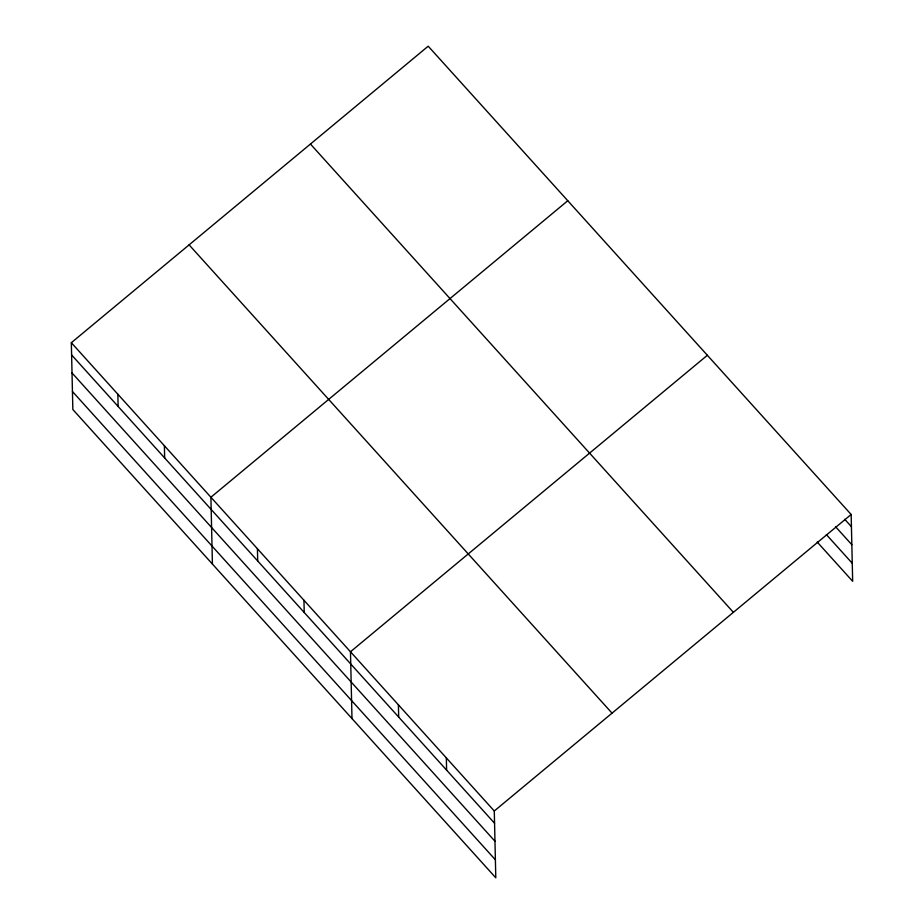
<?xml version="1.0" encoding="UTF-8"?>
<svg xmlns="http://www.w3.org/2000/svg" width="924" height="924" viewBox="0 0 924 924"><rect width="100%" height="100%" fill="white"/><g stroke="black" fill="none" stroke-linecap="round" stroke-linejoin="round"><path stroke-width="1.39" d="M71.333 342.712L494.282 810.995L495.795 877.8L72.846 409.517L71.333 342.712L428.205 46.2L851.154 514.483L852.667 581.288L817.197 542.018M567.775 200.739L210.903 497.251L212.416 564.044M707.357 355.266L350.473 651.778L351.986 718.583M494.282 810.995L851.154 514.483M844.721 519.288L851.431 526.715M835.539 526.68L851.836 544.721M826.379 534.615L852.263 563.282M310.441 144.052L733.39 612.335M189.097 244.86L612.046 713.155M71.61 354.943L494.559 823.226M72.014 372.95L494.964 841.233M72.442 391.51L495.38 859.794M446.338 757.923L446.615 770.154M398.406 704.85L398.683 717.082M303.95 600.265L304.227 612.496M257.426 548.764L257.704 560.995M164.38 445.738L164.657 457.969M117.856 394.225L118.133 406.456"/></g></svg>
